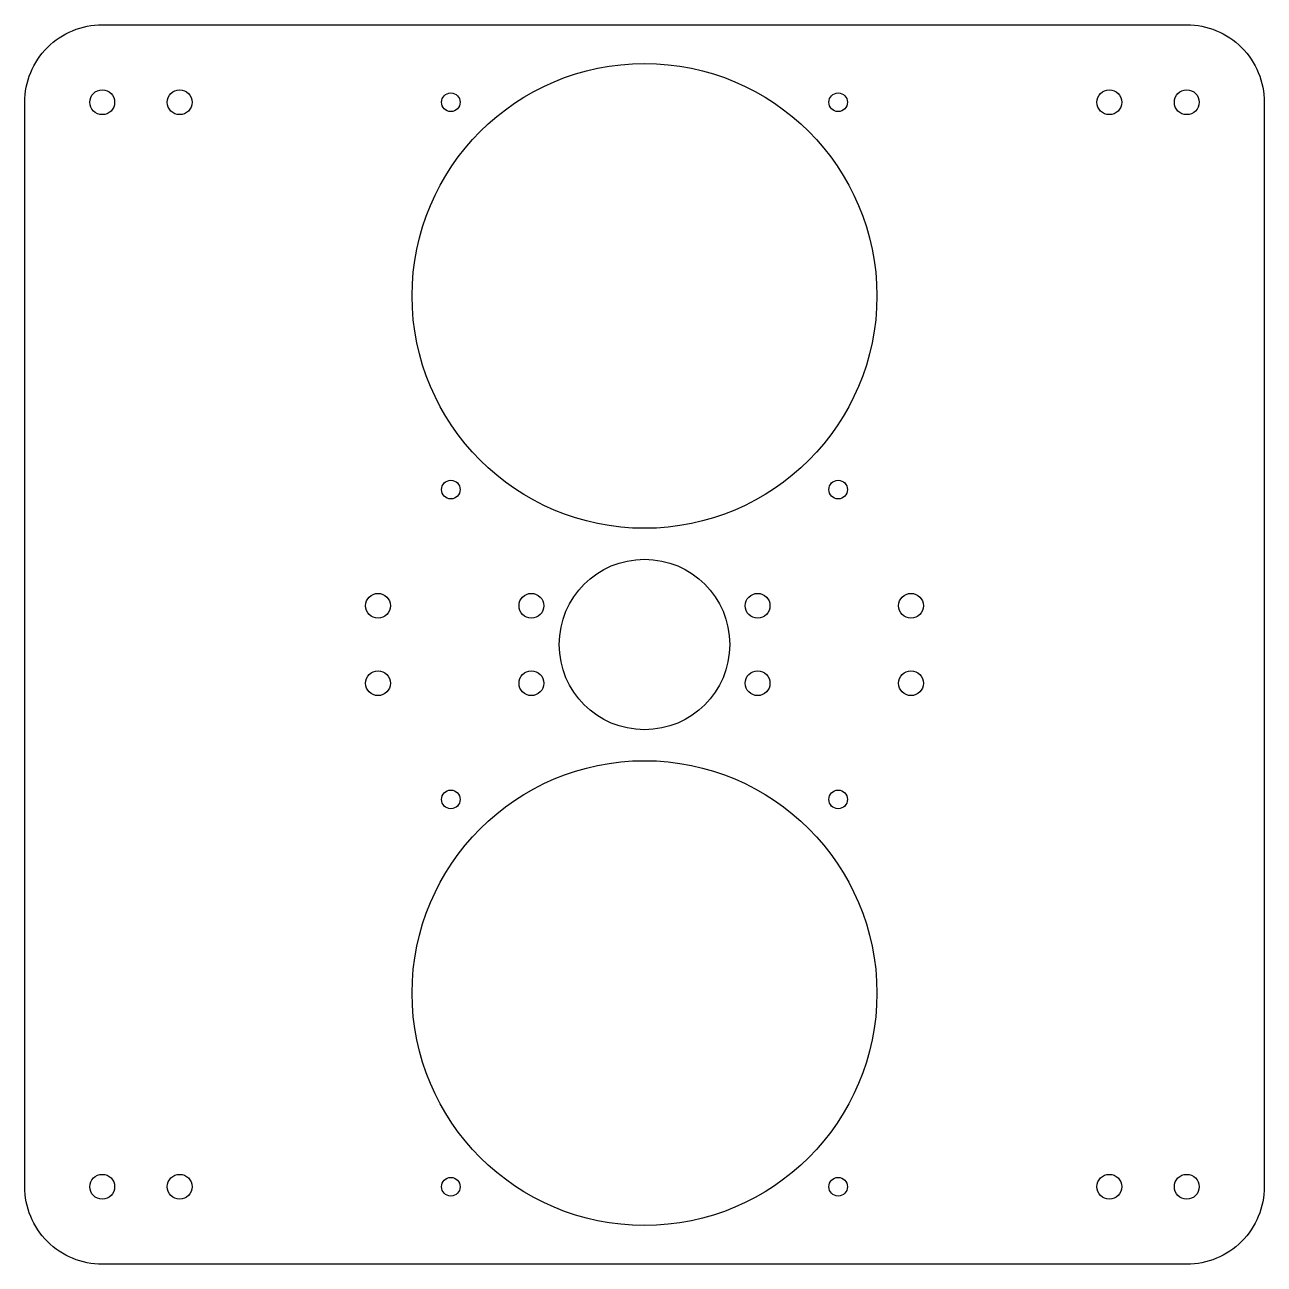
# Model space of a CAD drawing. Header units: millimetres. Extents: x -80 to 80, y -80 to 80.
import ezdxf

# ---------------------------------------------------------------- set-up
doc = ezdxf.new("R2010")
doc.units = ezdxf.units.MM
doc.layers.get('0').update_dxf_attribs({"linetype": 'CONTINUOUS'})

msp = doc.modelspace()

# ---------------------------------------------------------------- linework, layer by layer
msp.add_lwpolyline([(80, -70, -0.414214), (70, -80), (-70, -80, -0.414214), (-80, -70), (-80, 70, -0.414214), (-70, 80), (70, 80, -0.414214), (80, 70)], format="xyb", close=True)
for centre, radius in [((0, 45), 30), ((-70, 70), 1.6), ((-60, 70), 1.6), ((-25, 70), 1.2), ((25, 70), 1.2), ((60, 70), 1.6), ((70, 70), 1.6), ((-25, 20), 1.2), ((25, 20), 1.2), ((0, 0), 11), ((-34.4, 5), 1.6), ((-14.6, 5), 1.6), ((14.6, 5), 1.6), ((34.4, 5), 1.6), ((-34.4, -5), 1.6), ((-14.6, -5), 1.6), ((14.6, -5), 1.6), ((34.4, -5), 1.6), ((0, -45), 30), ((-25, -20), 1.2), ((25, -20), 1.2), ((-70, -70), 1.6), ((-60, -70), 1.6), ((-25, -70), 1.2), ((25, -70), 1.2), ((60, -70), 1.6), ((70, -70), 1.6)]:
    msp.add_circle(centre, radius)

doc.saveas('drawing.dxf')
